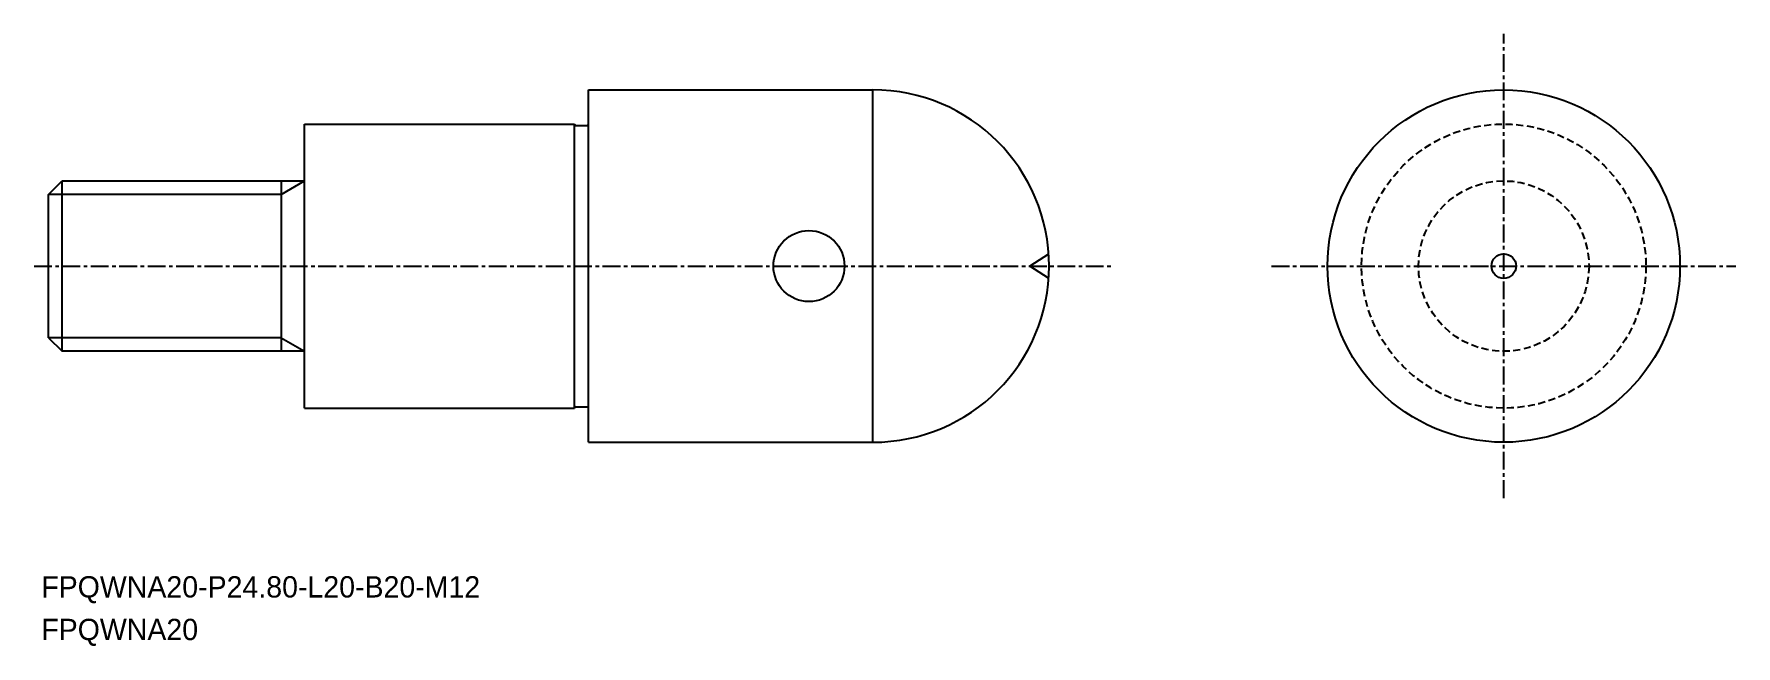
# Model space of a CAD drawing. Extents: x -1904 to -1785, y -711 to -668.
import ezdxf

# ---------------------------------------------------------------- set-up
doc = ezdxf.new("R2010")
doc.units = 0
doc.linetypes.add('CENTER', pattern=[2, 1.25, -0.25, 0.25, -0.25])
doc.linetypes.add('DASHED', pattern=[0.75, 0.5, -0.25])
doc.layers.get('0').update_dxf_attribs({"linetype": 'CONTINUOUS'})
doc.layers.add('CENTER', color=1, linetype='CENTER')

msp = doc.modelspace()

# ---------------------------------------------------------------- linework, layer by layer
for p, q in [((-1865.36, -674.18), (-1865.36, -671.78)), ((-1865.36, -671.78), (-1845.36, -671.78)), ((-1845.36, -696.58), (-1845.36, -671.78)), ((-1885.36, -694.18), (-1885.36, -674.18)), ((-1885.36, -674.18), (-1866.36, -674.18)), ((-1866.36, -694.18), (-1866.36, -674.18)), ((-1866.26, -674.28), (-1865.46, -674.28)), ((-1865.36, -694.18), (-1865.36, -674.18)), ((-1885.36, -694.18), (-1866.36, -694.18)), ((-1866.26, -694.08), (-1865.46, -694.08)), ((-1865.36, -696.58), (-1865.36, -694.18)), ((-1865.36, -696.58), (-1845.36, -696.58))]:
    msp.add_line(p, q)
at = {"color": 7, "linetype": 'CONTINUOUS'}
for p, q in [((-1903.36, -679.13), (-1902.41, -678.18)), ((-1902.41, -690.18), (-1902.41, -678.18)), ((-1902.41, -678.18), (-1885.36, -678.18)), ((-1887, -678.18), (-1887, -690.18)), ((-1903.36, -689.23), (-1903.36, -679.13)), ((-1903.36, -689.23), (-1902.41, -690.18)), ((-1885.36, -690.18), (-1902.41, -690.18))]:
    msp.add_line(p, q, dxfattribs=at)
at = {"color": 3, "linetype": 'CONTINUOUS'}
for p, q in [((-1887, -679.13), (-1885.36, -678.18)), ((-1887, -679.13), (-1903.36, -679.13)), ((-1887, -689.23), (-1903.36, -689.23)), ((-1887, -689.23), (-1885.36, -690.18))]:
    msp.add_line(p, q, dxfattribs=at)
at = {"color": 3}
for p in [(-1833.01, -683.34), (-1833.01, -685.02)]:
    msp.add_line(p, (-1834.31, -684.18), dxfattribs=at)
for centre, radius in [((-1800.98, -684.18), 12.4), ((-1849.86, -684.18), 2.5), ((-1800.98, -684.18), 0.864)]:
    msp.add_circle(centre, radius)
at = {"color": 3, "linetype": 'DASHED'}
for radius in [10, 6]:
    msp.add_circle((-1800.98, -684.18), radius, dxfattribs=at)
for centre, radius, start, end in [((-1845.36, -684.18), 12.4, 270, 90), ((-1866.26, -674.18), 0.1, 180, 270), ((-1865.46, -674.18), 0.1, 270, 0), ((-1866.26, -694.18), 0.1, 90, 180), ((-1865.46, -694.18), 0.1, 0, 90)]:
    msp.add_arc(centre, radius, start, end)
at = {"layer": 'CENTER', "color": 1, "linetype": 'CENTER'}
for p, q in [((-1800.98, -700.51), (-1800.98, -667.84)), ((-1904.38, -684.18), (-1828.45, -684.18)), ((-1817.31, -684.18), (-1784.64, -684.18))]:
    msp.add_line(p, q, dxfattribs=at)

# ---------------------------------------------------------------- texts
for s, p in [('FPQWNA20-P24.80-L20-B20-M12', (-1903.87, -707.51)), ('FPQWNA20', (-1903.87, -710.51))]:
    msp.add_text(s, height=1.5).set_placement(p)

doc.saveas('drawing.dxf')
